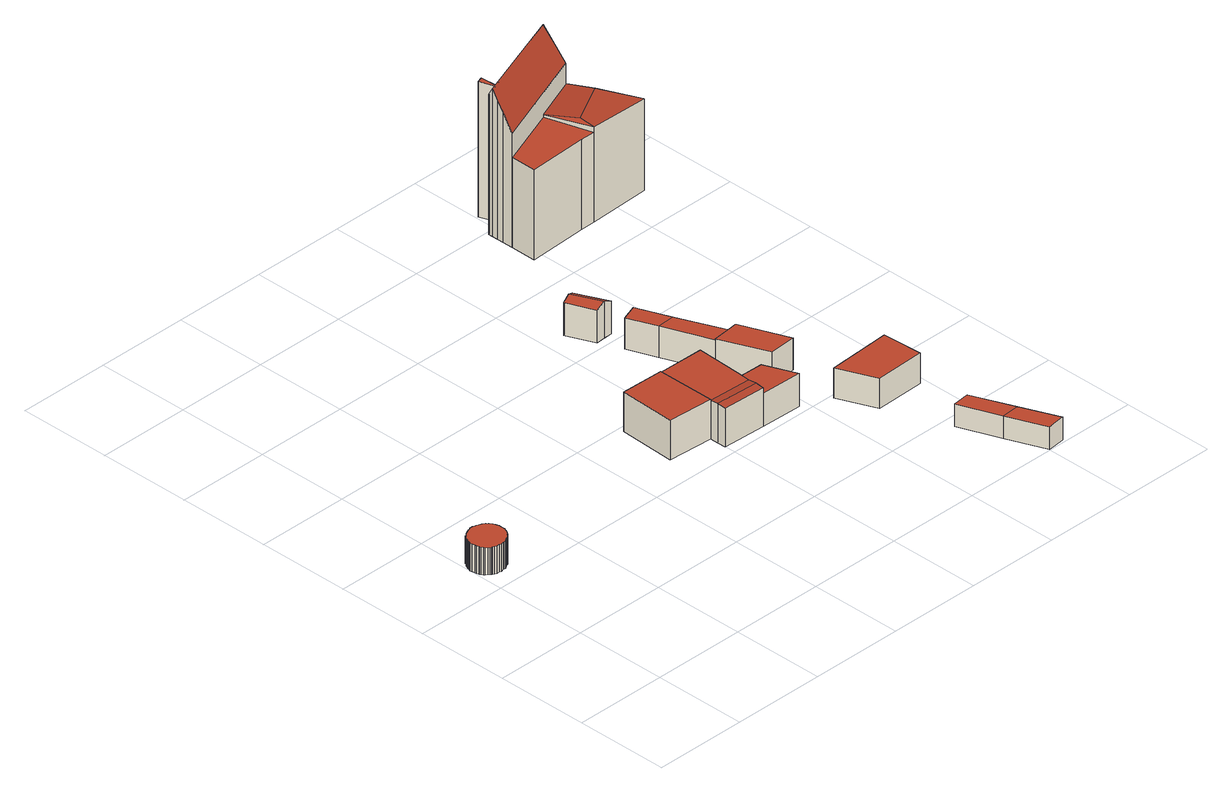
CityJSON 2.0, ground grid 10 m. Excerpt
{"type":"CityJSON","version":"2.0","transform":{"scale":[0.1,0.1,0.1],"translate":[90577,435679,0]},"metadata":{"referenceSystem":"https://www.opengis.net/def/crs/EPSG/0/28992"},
"CityObjects":{
"building1":{"type":"Building","attributes":{"TerrainHeight":2.15,"bron_tex":"UltraCAM-X 10cm juni 2008","voll_tex":"complete","bron_geo":"Lidar 15-30 punten - nov. 2008","status":"1"},"geometry":[{"type":"MultiSurface","lod":"2","boundaries":[[[0,1,2,3,4,5,6,7,8,9,10,11,12,13,14,15,16,17,18,19,20,21,22,23,24,25,26,27,28,29,30,31,32,33,34,35,36,37,38,39,40,41,42,43,44,45,46,47,48,49,50,51,52,53,54,55,56,57,58,59,60]],[[61,62,63,64,65,66,67,68,69,70,71,72,73,74,75,76,77,78,79,80,81,82,83,84,85,86,87,88,89,90,91,92,93,94,95,96,97,98,99,100,101,102,103,104,105]],[[0,60,93,92]],[[60,59,106,93]],[[59,58,94,106]],[[58,57,107,94]],[[57,56,95,107]],[[56,55,108,95]],[[55,54,96,108]],[[54,53,109,96]],[[53,52,97,109]],[[52,51,98,97]],[[51,50,110,98]],[[50,49,99,110]],[[49,48,111,99]],[[48,47,100,111]],[[47,46,101,100]],[[46,45,102,101]],[[45,44,103,102]],[[44,43,104,103]],[[43,42,112,104]],[[42,41,105,112]],[[41,40,61,105]],[[40,39,62,61]],[[39,38,113,62]],[[38,37,63,113]],[[37,36,64,63]],[[36,35,65,64]],[[35,34,114,65]],[[34,33,66,114]],[[33,32,67,66]],[[32,31,68,67]],[[31,30,69,68]],[[30,29,70,69]],[[29,28,71,70]],[[28,27,115,71]],[[27,26,72,115]],[[26,25,73,72]],[[25,24,116,73]],[[24,23,74,116]],[[23,22,117,74]],[[22,21,75,117]],[[21,20,118,75]],[[20,19,76,118]],[[19,18,77,76]],[[18,17,119,77]],[[17,16,78,119]],[[16,15,79,78]],[[15,14,80,79]],[[14,13,81,80]],[[13,12,82,81]],[[12,11,83,82]],[[11,10,120,83]],[[10,9,84,120]],[[9,8,85,84]],[[8,7,86,85]],[[7,6,87,86]],[[6,5,88,87]],[[5,4,121,88]],[[4,3,89,121]],[[3,2,90,89]],[[2,1,91,90]],[[1,0,92,91]]],"semantics":{"surfaces":[{"type":"RoofSurface"},{"type":"GroundSurface"},{"type":"WallSurface"}],"values":[0,1,2,2,2,2,2,2,2,2,2,2,2,2,2,2,2,2,2,2,2,2,2,2,2,2,2,2,2,2,2,2,2,2,2,2,2,2,2,2,2,2,2,2,2,2,2,2,2,2,2,2,2,2,2,2,2,2,2,2,2,2,2]}}]},
"building2":{"type":"Building","attributes":{"TerrainHeight":1.33,"bron_tex":"UltraCAM-X 10cm juni 2008","voll_tex":"complete","bron_geo":"Lidar 15-30 punten - nov. 2008","status":"1"},"geometry":[{"type":"MultiSurface","lod":"2","boundaries":[[[122,123,124,125,126]],[[126,125,127,128,129]],[[130,131,132,133]],[[134,135,123,122]],[[136,137,138,139,140,141,142]],[[122,126,138,143]],[[125,124,144,145]],[[124,123,146,144]],[[129,128,141,147]],[[128,127,142,141]],[[127,125,145,148]],[[130,133,140,139]],[[133,132,147,140]],[[132,131,126,129]],[[131,130,139,138]],[[134,122,143,137]],[[123,135,149,146]],[[135,134,137,136]]],"semantics":{"surfaces":[{"type":"RoofSurface"},{"type":"GroundSurface"},{"type":"WallSurface"}],"values":[0,0,0,0,1,2,2,2,2,2,2,2,2,2,2,2,2,2]}}]},
"building3":{"type":"Building","attributes":{"TerrainHeight":1.66,"bron_tex":"UltraCAM-X 10cm juni 2008","voll_tex":"complete","bron_geo":"Lidar 15-30 punten - nov. 2008","status":"1"},"geometry":[{"type":"MultiSurface","lod":"2","boundaries":[[[149,150,151,148]],[[142,152,153,136]],[[148,151,152,142]],[[151,150,153,152]],[[150,149,136,153]]],"semantics":{"surfaces":[{"type":"RoofSurface"},{"type":"GroundSurface"},{"type":"WallSurface"}],"values":[0,1,2,2,2]}}]},
"building4":{"type":"Building","attributes":{"TerrainHeight":2.6,"bron_tex":"UltraCAM-X 10cm juni 2008","voll_tex":"complete","bron_geo":"Lidar 15-30 punten - nov. 2008","status":"1"},"geometry":[{"type":"MultiSurface","lod":"2","boundaries":[[[154,155,156,157]],[[157,156,158,159]],[[160,161,162,163]],[[154,157,164,160]],[[156,155,163,165]],[[155,154,160,163]],[[157,159,161,164]],[[159,158,162,161]],[[158,156,165,162]]],"semantics":{"surfaces":[{"type":"RoofSurface"},{"type":"GroundSurface"},{"type":"WallSurface"}],"values":[0,0,1,2,2,2,2,2,2]}}]},
"building5":{"type":"Building","attributes":{"TerrainHeight":2.44,"bron_tex":"UltraCAM-X 10cm juni 2008","voll_tex":"complete","bron_geo":"Lidar 15-30 punten - nov. 2008","status":"1"},"geometry":[{"type":"MultiSurface","lod":"2","boundaries":[[[166,167,168,169]],[[170,171,172,173]],[[166,169,172,171]],[[169,168,173,172]],[[167,166,171,170]]],"semantics":{"surfaces":[{"type":"RoofSurface"},{"type":"GroundSurface"},{"type":"WallSurface"}],"values":[0,1,2,2,2]}}]},
"building6":{"type":"Building","attributes":{"TerrainHeight":2.37,"bron_tex":"UltraCAM-X 10cm juni 2008","voll_tex":"complete","bron_geo":"Lidar 15-30 punten - nov. 2008","status":"1"},"geometry":[{"type":"MultiSurface","lod":"2","boundaries":[[[168,167,174,175]],[[170,173,176,177]],[[168,175,176,173]],[[174,167,170,177]]],"semantics":{"surfaces":[{"type":"RoofSurface"},{"type":"GroundSurface"},{"type":"WallSurface"}],"values":[0,1,2,2]}}]},
"building7":{"type":"Building","attributes":{"TerrainHeight":2.25,"bron_tex":"UltraCAM-X 10cm juni 2008","voll_tex":"complete","bron_geo":"Lidar 15-30 punten - nov. 2008","status":"1"},"geometry":[{"type":"MultiSurface","lod":"2","boundaries":[[[178,179,180,181,182,183]],[[176,184,185,186,187,177]],[[179,178,175,174]],[[178,183,184,176]],[[183,182,185,184]],[[182,181,186,185]],[[181,180,187,186]],[[180,179,177,187]]],"semantics":{"surfaces":[{"type":"RoofSurface"},{"type":"GroundSurface"},{"type":"WallSurface"}],"values":[0,1,2,2,2,2,2,2]}}]},
"building8":{"type":"Building","attributes":{"TerrainHeight":2.05,"bron_tex":"UltraCAM-X 10cm juni 2008","voll_tex":"complete","bron_geo":"Lidar 15-30 punten - nov. 2008","status":"1"},"geometry":[{"type":"MultiSurface","lod":"2","boundaries":[[[188,189,190,191]],[[192,193,194,195]],[[191,190,193,192]],[[189,188,195,194]]],"semantics":{"surfaces":[{"type":"RoofSurface"},{"type":"GroundSurface"},{"type":"WallSurface"}],"values":[0,1,2,2]}}]},
"building9":{"type":"Building","attributes":{"TerrainHeight":2.06,"bron_tex":"UltraCAM-X 10cm juni 2008","voll_tex":"complete","bron_geo":"Lidar 15-30 punten - nov. 2008","status":"1"},"geometry":[{"type":"MultiSurface","lod":"2","boundaries":[[[190,189,196,197]],[[194,193,198,199]],[[190,197,198,193]],[[197,196,199,198]],[[196,189,194,199]]],"semantics":{"surfaces":[{"type":"RoofSurface"},{"type":"GroundSurface"},{"type":"WallSurface"}],"values":[0,1,2,2,2]}}]},
"building10":{"type":"Building","attributes":{"TerrainHeight":2.14,"bron_tex":"UltraCAM-X 10cm juni 2008","voll_tex":"complete","bron_geo":"Lidar 15-30 punten - nov. 2008","status":"1"},"geometry":[{"type":"MultiSurface","lod":"2","boundaries":[[[200,201,202,203]],[[204,205,206,207]],[[200,203,205,204]],[[203,202,206,205]],[[202,201,207,206]],[[201,200,204,207]]],"semantics":{"surfaces":[{"type":"RoofSurface"},{"type":"GroundSurface"},{"type":"WallSurface"}],"values":[0,1,2,2,2,2]}}]},
"building11":{"type":"Building","attributes":{"TerrainHeight":2.71,"bron_tex":"UltraCAM-X 10cm juni 2008","voll_tex":"complete","bron_geo":"Lidar 15-30 punten - nov. 2008","status":"1"},"geometry":[{"type":"MultiSurface","lod":"2","boundaries":[[[208,209,210,211,212,213]],[[214,208,213,215,216,217,218]],[[219,220,221]],[[222,223,224,225,226,227,228,229,230,231]],[[213,212,223,232]],[[212,211,224,223]],[[211,210,225,224]],[[210,209,226,225]],[[209,208,233,226]],[[214,218,228,227]],[[218,234,220]],[[217,216,231,230]],[[215,213,232,222]],[[208,214,227,233]],[[219,221,230,229]],[[221,234,217]],[[220,219,229,228]]],"semantics":{"surfaces":[{"type":"RoofSurface"},{"type":"GroundSurface"},{"type":"WallSurface"}],"values":[0,0,0,1,2,2,2,2,2,2,2,2,2,2,2,2,2]}}]},
"building12":{"type":"Building","attributes":{"TerrainHeight":2.64,"bron_tex":"UltraCAM-X 10cm juni 2008","voll_tex":"complete","bron_geo":"Lidar 15-30 punten - nov. 2008","status":"1"},"geometry":[{"type":"MultiSurface","lod":"2","boundaries":[[[235,236,237]],[[238,239,240]],[[237,236,241,240,239]],[[235,237,239,238]],[[242,243,244,245,246]],[[223,247,248,249,250,224]],[[236,235,246,245]],[[238,240,247,223]],[[240,241,251,252]],[[241,236,253,248]],[[235,238,223,254]],[[242,246,254,224]],[[245,244,249,253]],[[244,243,250,249]],[[243,242,224,250]]],"semantics":{"surfaces":[{"type":"RoofSurface"},{"type":"GroundSurface"},{"type":"WallSurface"}],"values":[0,0,0,0,0,1,2,2,2,2,2,2,2,2,2]}}]}
},
"vertices":[
[1,237,30],[2,234,30],[2,232,30],[3,230,30],[3,229,30],[4,228,30],[5,226,30],[6,225,30],[8,223,30],[9,222,30],[10,221,30],[11,221,30],[13,220,30],[15,219,30],[18,219,30],[20,218,30],[23,219,30],[24,219,30],[26,219,30],[29,221,30],[31,222,30],[32,222,30],[32,223,30],[34,225,30],[35,225,30],[36,227,30],[38,230,30],[38,231,30],[39,233,30],[39,236,30],[39,240,30],[38,243,30],[37,246,30],[35,249,30],[34,249,30],[33,251,30],[30,253,30],[27,254,30],[25,255,30],[24,255,30],[21,256,30],[19,256,30],[18,256,30],[17,255,30],[15,255,30],[13,254,30],[11,253,30],[9,252,30],[8,251,30],[7,250,30],[6,250,30],[6,249,30],[4,247,30],[4,246,30],[3,245,30],[3,244,30],[2,243,30],[2,242,30],[2,241,30],[2,240,30],[1,239,30],[21,256,0],[24,255,0],[27,254,0],[30,253,0],[33,251,0],[35,249,0],[37,246,0],[38,243,0],[39,240,0],[39,236,0],[39,233,0],[38,230,0],[36,227,0],[34,225,0],[32,222,0],[29,221,0],[26,219,0],[23,219,0],[20,218,0],[18,219,0],[15,219,0],[13,220,0],[11,221,0],[9,222,0],[8,223,0],[6,225,0],[5,226,0],[4,228,0],[3,230,0],[2,232,0],[2,234,0],[1,237,0],[1,239,0],[2,241,0],[2,243,0],[3,245,0],[4,247,0],[6,249,0],[7,250,0],[9,252,0],[11,253,0],[13,254,0],[15,255,0],[17,255,0],[19,256,0],[2,240,0],[2,242,0],[3,244,0],[4,246,0],[6,250,0],[8,251,0],[18,256,0],[25,255,0],[34,249,0],[38,231,0],[35,225,0],[32,223,0],[31,222,0],[24,219,0],[10,221,0],[3,229,0],
[300,221,43],[347,219,43],[347,223,43],[347,228,42],[300,230,42],[348,244,42],[350,292,42],[300,293,42],[251,233,43],[300,230,43],[300,293,43],[254,294,43],[300,212,42],[347,210,42],[347,210,0],[300,212,0],[300,230,0],[251,233,0],[254,294,0],[350,292,0],[348,244,0],[300,221,0],[347,223,36],[347,228,36],[347,219,36],[300,293,0],[348,244,36],[347,210,36],
[392,209,36],[378,243,36],[378,243,0],[392,209,0],
[324,438,36],[336,408,36],[346,409,40],[332,440,40],[355,409,36],[340,443,36],[324,438,0],[340,443,0],[355,409,0],[336,408,0],[332,440,0],[346,409,0],
[347,384,34],[359,353,34],[378,354,34],[364,390,34],[359,353,0],[347,384,0],[364,390,0],[378,354,0],
[379,302,34],[399,304,34],[399,304,0],[379,302,0],
[399,304,35],[379,302,35],[400,251,35],[429,253,35],[409,304,35],[408,305,35],[408,305,0],[409,304,0],[429,253,0],[400,251,0],
[467,87,25],[484,43,25],[503,44,25],[485,89,25],[485,89,0],[503,44,0],[484,43,0],[467,87,0],
[501,1,25],[520,3,25],[520,3,0],[501,1,0],
[423,196,33],[440,155,33],[494,157,33],[492,200,33],[423,196,0],[492,200,0],[494,157,0],[440,155,0],
[390,592,162],[390,586,152],[390,579,142],[390,568,124],[503,611,124],[493,630,162],[390,597,153],[480,655,115],[409,626,118],[409,625,119],[410,603,155],[403,623,148],[410,603,148],[409,625,148],[480,655,0],[503,611,0],[390,568,0],[390,579,0],[390,586,0],[390,597,0],[410,603,0],[403,623,0],[409,625,0],[409,626,0],[493,630,0],[390,592,0],[410,608,148],
[455,593,101],[470,543,104],[469,560,106],[503,611,102],[512,583,106],[537,547,100],[537,546,100],[390,568,98],[390,540,98],[454,543,98],[470,543,98],[455,593,98],[537,547,0],[537,546,0],[454,543,0],[390,540,0],[537,546,83],[537,547,82],[470,543,0],[455,593,0]
]}
